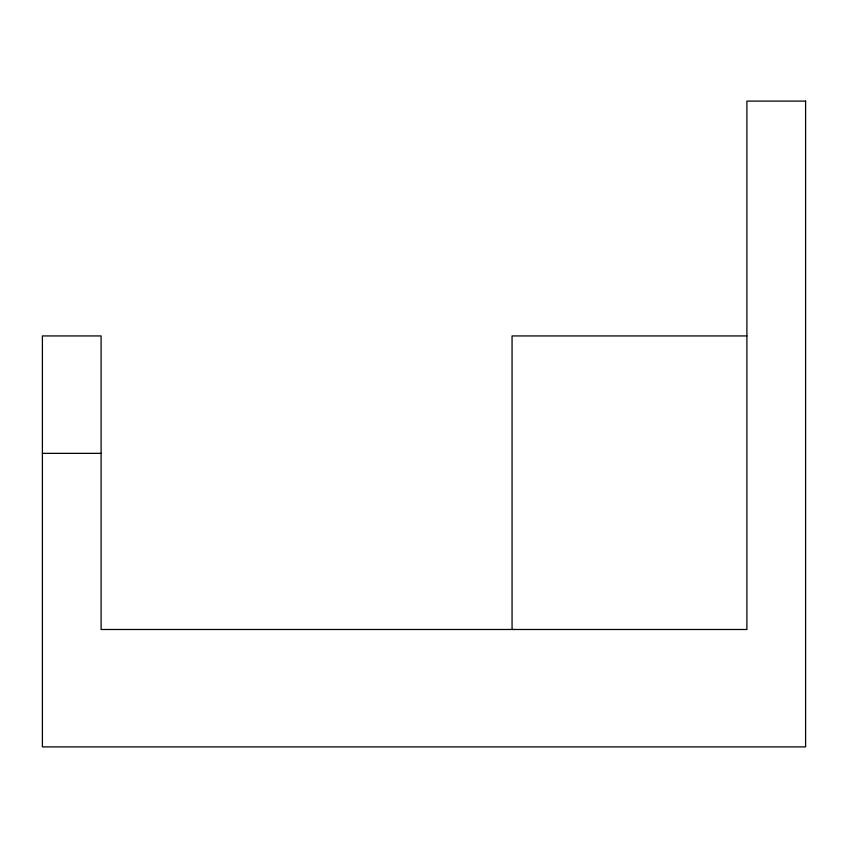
<?xml version="1.0" encoding="UTF-8"?>
<svg xmlns="http://www.w3.org/2000/svg" width="848" height="848" viewBox="0 0 848 848"><rect width="100%" height="100%" fill="white"/><g stroke="black" fill="none" stroke-linecap="round" stroke-linejoin="round"><path stroke-width="1.27" d="M746.897 335.935L512.065 335.935L512.065 629.481M42.4 453.351L101.103 453.351M805.6 101.103L746.897 101.103L746.897 629.481L101.103 629.481L101.103 335.935L42.4 335.935L42.4 746.897L805.6 746.897L805.6 101.103"/></g></svg>
